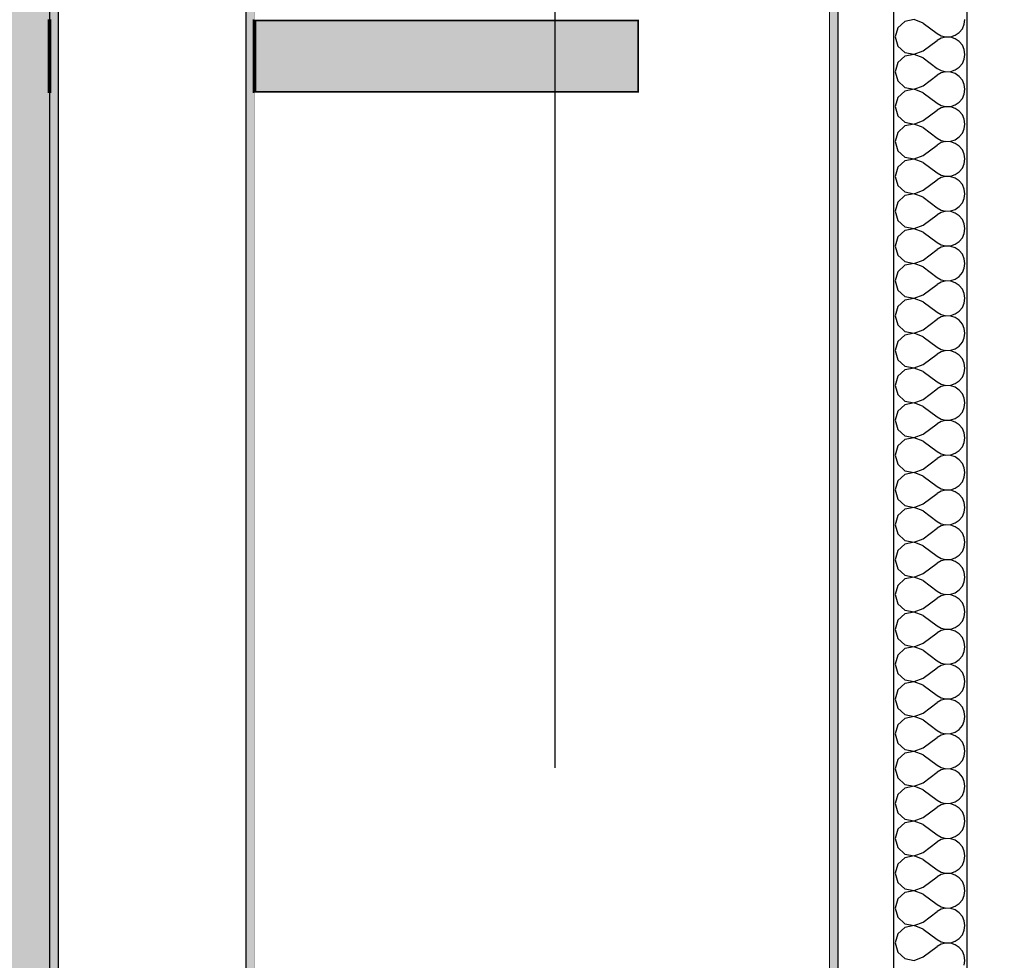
# Model space of a CAD drawing. Header units: millimetres. Extents: x -48147 to 1414029, y -496296 to 18123.
# Drawn here: x 1377105.5 to 1377439.4, y -480058.2 to -479736.7 of the extents above; entities that cross this region are included whole.
import ezdxf
from ezdxf.enums import TextEntityAlignment as Align

# ---------------------------------------------------------------- set-up
doc = ezdxf.new("R2010")
doc.units = ezdxf.units.MM
doc.header["$MEASUREMENT"] = 0
doc.linetypes.add('Double Dashed', pattern=[546.805537, 264.583325, -105.833328, 70.555556, -105.833328])
doc.linetypes.add('Wipeout_Contour', pattern=[1000, 0, -1000])
for name, color, linetype in [('A-25-M_Wall_Int', 7, 'Continuous'), ('New_A-15-MG_Structural_Grid_Phase_2', 7, 'Continuous'), ('New_A-20-M_Ceiling', 7, 'Continuous'), ('New_A-25-M_Wall_Int', 7, 'Continuous'), ('New_A-95-D_1_20', 7, 'Continuous'), ('S-280-M_COLUMN.IFC Import', 7, 'Continuous')]:
    doc.layers.add(name, color=color, linetype=linetype)
for name, color, linetype, lineweight in [('A-25-M_Wall_Int_Pen_No__1', 7, 'Continuous', 13), ('New_A-25-M_Wall_Int_Pen_No__1', 7, 'Continuous', 13), ('New_A-95-D_1_20_Pen_No__1', 7, 'Continuous', 13)]:
    doc.layers.add(name, color=color, linetype=linetype, lineweight=lineweight)
for name, color, linetype, lineweight, true_color in [('A-25-M_Wall_Int_Pen_No__107', 7, 'Continuous', 15, 0xa6a6a6), ('New_A-15-MG_Structural_Grid_Phase_2_Pen_No__222', 7, 'Continuous', 13, 0x65af33), ('New_A-20-M_Ceiling_Pen_No__107', 7, 'Continuous', 15, 0xa6a6a6), ('New_A-20-M_Ceiling_Pen_No__29', 7, 'Continuous', 50, 0x2a2a2a), ('New_A-25-M_Wall_Int_Pen_No__107', 7, 'Continuous', 15, 0xa6a6a6)]:
    doc.layers.add(name, color=color, linetype=linetype, lineweight=lineweight, true_color=true_color)
doc.styles.add('GENERATED_STYLE_1', font='')
doc.styles.add('GENERATED_STYLE_2', font='')
doc.styles.get('GENERATED_STYLE_1').set_extended_font_data('Arial')
doc.styles.get('GENERATED_STYLE_2').set_extended_font_data('Swis721 BT')
doc.dimstyles.new('GENERATED_STYLE__4', dxfattribs={"dimtxt": 125, "dimasz": 47.5, "dimexe": 0.18, "dimexo": 50, "dimgap": 0.09, "dimtad": 1, "dimdec": 0, "dimzin": 0, "dimdsep": 46, "dimtxsty": 'GENERATED_STYLE_1', "dimblk": 'ARROWHEAD_2', "dimblk1": 'ARROWHEAD_2', "dimblk2": 'ARROWHEAD_2', "dimcen": 0.09, "dimclrd": 7, "dimclre": 7, "dimclrt": 7, "dimadec": 0, "dimazin": 0, "dimtfac": 1, "dimtdec": 4, "dimtmove": 0, "dimatfit": 3, "dimfxl": 1, "dimtolj": 1, "dimtzin": 0, "dimarcsym": 0})

# ---------------------------------------------------------------- blocks, each defined once
blk = doc.blocks.new('Section Elem_344_2', base_point=(1372879, -490836.73))
at = {"layer": 'New_A-20-M_Ceiling_Pen_No__107', "linetype": 'Continuous'}
for points in [[(1377115.68, -479736.73), (1375437.49, -479736.73), (1375437.49, -479761.73), (1377115.68, -479761.73)], [(1377185.68, -479761.73), (1377317.02, -479761.73), (1377317.02, -479736.73), (1377185.68, -479736.73)]]:
    blk.add_hatch(color=256, dxfattribs=at).paths.add_polyline_path(points)
at = {"layer": 'New_A-20-M_Ceiling_Pen_No__29', "linetype": 'Continuous'}
for p, q in [((1377115.68, -479736.73), (1377115.68, -479761.73)), ((1377185.68, -479736.73), (1377185.68, -479761.73)), ((1377317.02, -479736.73), (1377185.68, -479736.73)), ((1377317.02, -479736.73), (1377317.02, -479761.73)), ((1377317.02, -479761.73), (1377185.68, -479761.73))]:
    blk.add_line(p, q, dxfattribs=at)
blk = doc.blocks.new('Section Elem_409_2', base_point=(1372879, -490836.73))
at = {"layer": 'A-25-M_Wall_Int_Pen_No__107', "linetype": 'Continuous'}
for points in [[(1377115.68, -479136.73), (1377100.68, -479136.73), (1377100.68, -479736.73), (1377115.68, -479736.73)], [(1377115.68, -479761.73), (1377100.68, -479761.73), (1377100.68, -482736.73), (1377115.68, -482736.73)]]:
    blk.add_hatch(color=256, dxfattribs=at).paths.add_polyline_path(points)
at = {"layer": 'A-25-M_Wall_Int_Pen_No__107', "linetype": 'Continuous', "lineweight": 0, "true_color": 0x535353}
blk.add_hatch(color=251, dxfattribs=at).paths.add_polyline_path([(1377182.68, -482736.73), (1377185.68, -482736.73), (1377185.68, -479136.73), (1377182.68, -479136.73)])
at = {"layer": 'A-25-M_Wall_Int_Pen_No__1', "linetype": 'Continuous'}
for p, q in [((1377115.68, -479136.73), (1377115.68, -479736.73)), ((1377185.68, -479136.73), (1377185.68, -479736.73)), ((1377115.68, -479761.73), (1377115.68, -482736.73)), ((1377185.68, -479761.73), (1377185.68, -482736.73))]:
    blk.add_line(p, q, dxfattribs=at)
at = {"color": 254, "linetype": 'Wipeout_Contour', "lineweight": 0, "ltscale": 5834856.666910468}
blk.add_wipeout([(1377118.68, -482736.73), (1377182.68, -482736.73), (1377182.68, -479136.73), (1377118.68, -479136.73)], dxfattribs=at).dxf.layer = 'A-25-M_Wall_Int'
at = {"layer": 'A-25-M_Wall_Int_Pen_No__107', "linetype": 'Continuous', "lineweight": 0, "true_color": 0x535353}
blk.add_hatch(color=251, dxfattribs=at).paths.add_polyline_path([(1377115.68, -479761.73), (1377115.68, -482736.73), (1377118.68, -482736.73), (1377118.68, -479136.73), (1377115.68, -479136.73), (1377115.68, -479736.73)])
at = {"layer": 'A-25-M_Wall_Int_Pen_No__1', "linetype": 'Continuous'}
for p, q in [((1377118.68, -479136.73), (1377118.68, -482736.73)), ((1377182.68, -479136.73), (1377182.68, -482736.73))]:
    blk.add_line(p, q, dxfattribs=at)
blk = doc.blocks.new('*X441', base_point=(1372879, -490836.73))
at = {"layer": 'New_A-25-M_Wall_Int_Pen_No__107', "linetype": 'Continuous'}
for p, q in [((1377407.79, -479737.36), (1377405.39, -479739.56)), ((1377410.99, -479736.76), (1377407.79, -479737.36)), ((1377414.02, -479737.92), (1377410.99, -479736.76)), ((1377428.08, -479738.36), (1377428.31, -479736.73)), ((1377405.39, -479739.56), (1377404.5, -479742.68)), ((1377414.02, -479737.92), (1377418.79, -479741.49)), ((1377426.37, -479741.13), (1377427.42, -479739.86)), ((1377427.42, -479739.86), (1377428.08, -479738.36)), ((1377404.5, -479742.68), (1377405.39, -479745.81)), ((1377414.02, -479747.45), (1377418.79, -479743.88)), ((1377418.79, -479741.49), (1377420.22, -479742.29)), ((1377420.22, -479743.08), (1377418.79, -479743.88)), ((1377420.22, -479742.29), (1377421.82, -479742.66)), ((1377421.82, -479742.71), (1377420.22, -479743.08)), ((1377421.82, -479742.66), (1377423.46, -479742.58)), ((1377423.46, -479742.79), (1377421.82, -479742.71)), ((1377423.46, -479742.58), (1377425.02, -479742.06)), ((1377425.02, -479743.31), (1377423.46, -479742.79)), ((1377425.02, -479742.06), (1377426.37, -479741.13)), ((1377426.37, -479744.24), (1377425.02, -479743.31)), ((1377405.39, -479745.81), (1377407.79, -479748.01)), ((1377427.42, -479745.51), (1377426.37, -479744.24)), ((1377428.08, -479747.01), (1377427.42, -479745.51)), ((1377428.31, -479748.64), (1377428.08, -479747.01)), ((1377407.79, -479749.27), (1377405.39, -479751.46)), ((1377407.79, -479748.01), (1377410.99, -479748.61)), ((1377410.99, -479748.66), (1377407.79, -479749.27)), ((1377410.99, -479748.61), (1377414.02, -479747.45)), ((1377414.02, -479749.83), (1377410.99, -479748.66)), ((1377414.02, -479749.83), (1377418.79, -479753.4)), ((1377427.42, -479751.77), (1377428.08, -479750.26)), ((1377428.08, -479750.26), (1377428.31, -479748.64)), ((1377405.39, -479751.46), (1377404.5, -479754.59)), ((1377418.79, -479753.4), (1377420.22, -479754.19)), ((1377423.46, -479754.49), (1377425.02, -479753.96)), ((1377425.02, -479753.96), (1377426.37, -479753.03)), ((1377426.37, -479753.03), (1377427.42, -479751.77)), ((1377404.5, -479754.59), (1377405.39, -479757.72)), ((1377414.02, -479759.35), (1377418.79, -479755.78)), ((1377420.22, -479754.99), (1377418.79, -479755.78)), ((1377420.22, -479754.19), (1377421.82, -479754.57)), ((1377421.82, -479754.61), (1377420.22, -479754.99)), ((1377421.82, -479754.57), (1377423.46, -479754.49)), ((1377423.46, -479754.69), (1377421.82, -479754.61)), ((1377425.02, -479755.22), (1377423.46, -479754.69)), ((1377426.37, -479756.15), (1377425.02, -479755.22)), ((1377427.42, -479757.41), (1377426.37, -479756.15)), ((1377428.08, -479758.92), (1377427.42, -479757.41)), ((1377405.39, -479757.72), (1377407.79, -479759.91)), ((1377407.79, -479759.91), (1377410.99, -479760.52)), ((1377410.99, -479760.57), (1377407.79, -479761.17)), ((1377410.99, -479760.52), (1377414.02, -479759.35)), ((1377414.02, -479761.73), (1377410.99, -479760.57)), ((1377428.31, -479760.54), (1377428.08, -479758.92)), ((1377428.08, -479762.17), (1377428.31, -479760.54)), ((1377405.39, -479763.36), (1377404.5, -479766.49)), ((1377407.79, -479761.17), (1377405.39, -479763.36)), ((1377414.02, -479761.73), (1377418.79, -479765.3)), ((1377426.37, -479764.94), (1377427.42, -479763.67)), ((1377427.42, -479763.67), (1377428.08, -479762.17)), ((1377404.5, -479766.49), (1377405.39, -479769.62)), ((1377418.79, -479765.3), (1377420.22, -479766.1)), ((1377420.22, -479766.89), (1377418.79, -479767.68)), ((1377420.22, -479766.1), (1377421.82, -479766.47)), ((1377421.82, -479766.52), (1377420.22, -479766.89)), ((1377421.82, -479766.47), (1377423.46, -479766.39)), ((1377423.46, -479766.6), (1377421.82, -479766.52)), ((1377423.46, -479766.39), (1377425.02, -479765.87)), ((1377425.02, -479767.12), (1377423.46, -479766.6)), ((1377425.02, -479765.87), (1377426.37, -479764.94)), ((1377426.37, -479768.05), (1377425.02, -479767.12)), ((1377405.39, -479769.62), (1377407.79, -479771.82)), ((1377414.02, -479771.26), (1377418.79, -479767.68)), ((1377427.42, -479769.32), (1377426.37, -479768.05)), ((1377428.08, -479770.82), (1377427.42, -479769.32)), ((1377407.79, -479773.08), (1377405.39, -479775.27)), ((1377407.79, -479771.82), (1377410.99, -479772.42)), ((1377410.99, -479772.47), (1377407.79, -479773.08)), ((1377410.99, -479772.42), (1377414.02, -479771.26)), ((1377414.02, -479773.64), (1377410.99, -479772.47)), ((1377414.02, -479773.64), (1377418.79, -479777.21)), ((1377427.42, -479775.58), (1377428.08, -479774.07)), ((1377428.31, -479772.45), (1377428.08, -479770.82)), ((1377428.08, -479774.07), (1377428.31, -479772.45)), ((1377405.39, -479775.27), (1377404.5, -479778.4)), ((1377418.79, -479777.21), (1377420.22, -479778)), ((1377425.02, -479777.77), (1377426.37, -479776.84)), ((1377426.37, -479776.84), (1377427.42, -479775.58)), ((1377404.5, -479778.4), (1377405.39, -479781.53)), ((1377414.02, -479783.16), (1377418.79, -479779.59)), ((1377420.22, -479778.79), (1377418.79, -479779.59)), ((1377420.22, -479778), (1377421.82, -479778.38)), ((1377421.82, -479778.42), (1377420.22, -479778.79)), ((1377421.82, -479778.38), (1377423.46, -479778.3)), ((1377423.46, -479778.5), (1377421.82, -479778.42)), ((1377423.46, -479778.3), (1377425.02, -479777.77)), ((1377425.02, -479779.03), (1377423.46, -479778.5)), ((1377426.37, -479779.96), (1377425.02, -479779.03)), ((1377427.42, -479781.22), (1377426.37, -479779.96)), ((1377405.39, -479781.53), (1377407.79, -479783.72)), ((1377407.79, -479783.72), (1377410.99, -479784.33)), ((1377410.99, -479784.33), (1377414.02, -479783.16)), ((1377428.08, -479782.72), (1377427.42, -479781.22)), ((1377428.31, -479784.35), (1377428.08, -479782.72)), ((1377405.39, -479787.17), (1377404.5, -479790.3)), ((1377407.79, -479784.98), (1377405.39, -479787.17)), ((1377410.99, -479784.38), (1377407.79, -479784.98)), ((1377414.02, -479785.54), (1377410.99, -479784.38)), ((1377414.02, -479785.54), (1377418.79, -479789.11)), ((1377426.37, -479788.75), (1377427.42, -479787.48)), ((1377427.42, -479787.48), (1377428.08, -479785.98)), ((1377428.08, -479785.98), (1377428.31, -479784.35)), ((1377404.5, -479790.3), (1377405.39, -479793.43)), ((1377418.79, -479789.11), (1377420.22, -479789.91)), ((1377420.22, -479790.7), (1377418.79, -479791.49)), ((1377420.22, -479789.91), (1377421.82, -479790.28)), ((1377421.82, -479790.33), (1377420.22, -479790.7)), ((1377421.82, -479790.28), (1377423.46, -479790.2)), ((1377423.46, -479790.41), (1377421.82, -479790.33)), ((1377423.46, -479790.2), (1377425.02, -479789.68)), ((1377425.02, -479790.93), (1377423.46, -479790.41)), ((1377425.02, -479789.68), (1377426.37, -479788.75)), ((1377405.39, -479793.43), (1377407.79, -479795.63)), ((1377414.02, -479795.07), (1377418.79, -479791.49)), ((1377426.37, -479791.86), (1377425.02, -479790.93)), ((1377427.42, -479793.13), (1377426.37, -479791.86)), ((1377428.08, -479794.63), (1377427.42, -479793.13)), ((1377407.79, -479796.88), (1377405.39, -479799.08)), ((1377407.79, -479795.63), (1377410.99, -479796.23)), ((1377410.99, -479796.28), (1377407.79, -479796.88)), ((1377410.99, -479796.23), (1377414.02, -479795.07)), ((1377414.02, -479797.45), (1377410.99, -479796.28)), ((1377414.02, -479797.45), (1377418.79, -479801.02)), ((1377428.31, -479796.26), (1377428.08, -479794.63)), ((1377428.08, -479797.88), (1377428.31, -479796.26)), ((1377405.39, -479799.08), (1377404.5, -479802.21)), ((1377425.02, -479801.58), (1377426.37, -479800.65)), ((1377426.37, -479800.65), (1377427.42, -479799.39)), ((1377427.42, -479799.39), (1377428.08, -479797.88)), ((1377404.5, -479802.21), (1377405.39, -479805.34)), ((1377414.02, -479806.97), (1377418.79, -479803.4)), ((1377418.79, -479801.02), (1377420.22, -479801.81)), ((1377420.22, -479802.6), (1377418.79, -479803.4)), ((1377420.22, -479801.81), (1377421.82, -479802.18)), ((1377421.82, -479802.23), (1377420.22, -479802.6)), ((1377421.82, -479802.18), (1377423.46, -479802.1)), ((1377423.46, -479802.31), (1377421.82, -479802.23)), ((1377423.46, -479802.1), (1377425.02, -479801.58)), ((1377425.02, -479802.84), (1377423.46, -479802.31)), ((1377426.37, -479803.77), (1377425.02, -479802.84)), ((1377427.42, -479805.03), (1377426.37, -479803.77)), ((1377405.39, -479805.34), (1377407.79, -479807.53)), ((1377410.99, -479808.14), (1377414.02, -479806.97)), ((1377428.08, -479806.53), (1377427.42, -479805.03)), ((1377428.31, -479808.16), (1377428.08, -479806.53)), ((1377407.79, -479808.79), (1377405.39, -479810.98)), ((1377407.79, -479807.53), (1377410.99, -479808.14)), ((1377410.99, -479808.19), (1377407.79, -479808.79)), ((1377414.02, -479809.35), (1377410.99, -479808.19)), ((1377414.02, -479809.35), (1377418.79, -479812.92)), ((1377427.42, -479811.29), (1377428.08, -479809.79)), ((1377428.08, -479809.79), (1377428.31, -479808.16)), ((1377405.39, -479810.98), (1377404.5, -479814.11)), ((1377404.5, -479814.11), (1377405.39, -479817.24)), ((1377418.79, -479812.92), (1377420.22, -479813.72)), ((1377420.22, -479813.72), (1377421.82, -479814.09)), ((1377421.82, -479814.14), (1377420.22, -479814.51)), ((1377421.82, -479814.09), (1377423.46, -479814.01)), ((1377423.46, -479814.22), (1377421.82, -479814.14)), ((1377423.46, -479814.01), (1377425.02, -479813.48)), ((1377425.02, -479813.48), (1377426.37, -479812.55)), ((1377426.37, -479812.55), (1377427.42, -479811.29)), ((1377405.39, -479817.24), (1377407.79, -479819.44)), ((1377414.02, -479818.88), (1377418.79, -479815.3)), ((1377420.22, -479814.51), (1377418.79, -479815.3)), ((1377425.02, -479814.74), (1377423.46, -479814.22)), ((1377426.37, -479815.67), (1377425.02, -479814.74)), ((1377427.42, -479816.94), (1377426.37, -479815.67)), ((1377428.08, -479818.44), (1377427.42, -479816.94)), ((1377407.79, -479820.69), (1377405.39, -479822.89)), ((1377407.79, -479819.44), (1377410.99, -479820.04)), ((1377410.99, -479820.09), (1377407.79, -479820.69)), ((1377410.99, -479820.04), (1377414.02, -479818.88)), ((1377414.02, -479821.26), (1377410.99, -479820.09)), ((1377428.31, -479820.07), (1377428.08, -479818.44)), ((1377428.08, -479821.69), (1377428.31, -479820.07)), ((1377405.39, -479822.89), (1377404.5, -479826.02)), ((1377414.02, -479821.26), (1377418.79, -479824.83)), ((1377426.37, -479824.46), (1377427.42, -479823.2)), ((1377427.42, -479823.2), (1377428.08, -479821.69)), ((1377404.5, -479826.02), (1377405.39, -479829.15)), ((1377414.02, -479830.78), (1377418.79, -479827.21)), ((1377418.79, -479824.83), (1377420.22, -479825.62)), ((1377420.22, -479826.41), (1377418.79, -479827.21)), ((1377420.22, -479825.62), (1377421.82, -479825.99)), ((1377421.82, -479826.04), (1377420.22, -479826.41)), ((1377421.82, -479825.99), (1377423.46, -479825.91)), ((1377423.46, -479826.12), (1377421.82, -479826.04)), ((1377423.46, -479825.91), (1377425.02, -479825.39)), ((1377425.02, -479826.65), (1377423.46, -479826.12)), ((1377425.02, -479825.39), (1377426.37, -479824.46)), ((1377426.37, -479827.58), (1377425.02, -479826.65)), ((1377405.39, -479829.15), (1377407.79, -479831.34)), ((1377410.99, -479831.95), (1377414.02, -479830.78)), ((1377427.42, -479828.84), (1377426.37, -479827.58)), ((1377428.08, -479830.34), (1377427.42, -479828.84)), ((1377428.31, -479831.97), (1377428.08, -479830.34)), ((1377407.79, -479832.6), (1377405.39, -479834.79)), ((1377407.79, -479831.34), (1377410.99, -479831.95)), ((1377410.99, -479831.99), (1377407.79, -479832.6)), ((1377414.02, -479833.16), (1377410.99, -479831.99)), ((1377414.02, -479833.16), (1377418.79, -479836.73)), ((1377427.42, -479835.1), (1377428.08, -479833.6)), ((1377428.08, -479833.6), (1377428.31, -479831.97)), ((1377405.39, -479834.79), (1377404.5, -479837.92)), ((1377418.79, -479836.73), (1377420.22, -479837.53)), ((1377420.22, -479837.53), (1377421.82, -479837.9)), ((1377423.46, -479837.82), (1377425.02, -479837.29)), ((1377425.02, -479837.29), (1377426.37, -479836.36)), ((1377426.37, -479836.36), (1377427.42, -479835.1)), ((1377404.5, -479837.92), (1377405.39, -479841.05)), ((1377414.02, -479842.68), (1377418.79, -479839.11)), ((1377420.22, -479838.32), (1377418.79, -479839.11)), ((1377421.82, -479837.95), (1377420.22, -479838.32)), ((1377421.82, -479837.9), (1377423.46, -479837.82)), ((1377423.46, -479838.03), (1377421.82, -479837.95)), ((1377425.02, -479838.55), (1377423.46, -479838.03)), ((1377426.37, -479839.48), (1377425.02, -479838.55)), ((1377427.42, -479840.75), (1377426.37, -479839.48)), ((1377428.08, -479842.25), (1377427.42, -479840.75)), ((1377405.39, -479841.05), (1377407.79, -479843.25)), ((1377407.79, -479843.25), (1377410.99, -479843.85)), ((1377410.99, -479843.9), (1377407.79, -479844.5)), ((1377410.99, -479843.85), (1377414.02, -479842.68)), ((1377414.02, -479845.07), (1377410.99, -479843.9)), ((1377428.31, -479843.88), (1377428.08, -479842.25)), ((1377428.08, -479845.5), (1377428.31, -479843.88)), ((1377405.39, -479846.7), (1377404.5, -479849.83)), ((1377407.79, -479844.5), (1377405.39, -479846.7)), ((1377414.02, -479845.07), (1377418.79, -479848.64)), ((1377426.37, -479848.27), (1377427.42, -479847)), ((1377427.42, -479847), (1377428.08, -479845.5)), ((1377404.5, -479849.83), (1377405.39, -479852.96)), ((1377418.79, -479848.64), (1377420.22, -479849.43)), ((1377420.22, -479850.22), (1377418.79, -479851.02)), ((1377420.22, -479849.43), (1377421.82, -479849.8)), ((1377421.82, -479849.85), (1377420.22, -479850.22)), ((1377421.82, -479849.8), (1377423.46, -479849.72)), ((1377423.46, -479849.93), (1377421.82, -479849.85)), ((1377423.46, -479849.72), (1377425.02, -479849.2)), ((1377425.02, -479850.46), (1377423.46, -479849.93)), ((1377425.02, -479849.2), (1377426.37, -479848.27)), ((1377426.37, -479851.39), (1377425.02, -479850.46)), ((1377405.39, -479852.96), (1377407.79, -479855.15)), ((1377414.02, -479854.59), (1377418.79, -479851.02)), ((1377427.42, -479852.65), (1377426.37, -479851.39)), ((1377428.08, -479854.15), (1377427.42, -479852.65)), ((1377428.31, -479855.78), (1377428.08, -479854.15)), ((1377407.79, -479856.41), (1377405.39, -479858.6)), ((1377407.79, -479855.15), (1377410.99, -479855.76)), ((1377410.99, -479855.8), (1377407.79, -479856.41)), ((1377410.99, -479855.76), (1377414.02, -479854.59)), ((1377414.02, -479856.97), (1377410.99, -479855.8)), ((1377414.02, -479856.97), (1377418.79, -479860.54)), ((1377427.42, -479858.91), (1377428.08, -479857.41)), ((1377428.08, -479857.41), (1377428.31, -479855.78)), ((1377405.39, -479858.6), (1377404.5, -479861.73)), ((1377418.79, -479860.54), (1377420.22, -479861.34)), ((1377425.02, -479861.1), (1377426.37, -479860.17)), ((1377426.37, -479860.17), (1377427.42, -479858.91)), ((1377404.5, -479861.73), (1377405.39, -479864.86)), ((1377414.02, -479866.49), (1377418.79, -479862.92)), ((1377420.22, -479862.13), (1377418.79, -479862.92)), ((1377420.22, -479861.34), (1377421.82, -479861.71)), ((1377421.82, -479861.76), (1377420.22, -479862.13)), ((1377421.82, -479861.71), (1377423.46, -479861.63)), ((1377423.46, -479861.84), (1377421.82, -479861.76)), ((1377423.46, -479861.63), (1377425.02, -479861.1)), ((1377425.02, -479862.36), (1377423.46, -479861.84)), ((1377426.37, -479863.29), (1377425.02, -479862.36)), ((1377427.42, -479864.56), (1377426.37, -479863.29)), ((1377405.39, -479864.86), (1377407.79, -479867.06)), ((1377407.79, -479867.06), (1377410.99, -479867.66)), ((1377410.99, -479867.66), (1377414.02, -479866.49)), ((1377428.08, -479866.06), (1377427.42, -479864.56)), ((1377428.31, -479867.68), (1377428.08, -479866.06)), ((1377405.39, -479870.51), (1377404.5, -479873.64)), ((1377407.79, -479868.31), (1377405.39, -479870.51)), ((1377410.99, -479867.71), (1377407.79, -479868.31)), ((1377414.02, -479868.88), (1377410.99, -479867.71)), ((1377414.02, -479868.88), (1377418.79, -479872.45)), ((1377426.37, -479872.08), (1377427.42, -479870.81)), ((1377427.42, -479870.81), (1377428.08, -479869.31)), ((1377428.08, -479869.31), (1377428.31, -479867.68)), ((1377404.5, -479873.64), (1377405.39, -479876.77)), ((1377418.79, -479872.45), (1377420.22, -479873.24)), ((1377420.22, -479874.03), (1377418.79, -479874.83)), ((1377420.22, -479873.24), (1377421.82, -479873.61)), ((1377421.82, -479873.66), (1377420.22, -479874.03)), ((1377421.82, -479873.61), (1377423.46, -479873.53)), ((1377423.46, -479873.74), (1377421.82, -479873.66)), ((1377423.46, -479873.53), (1377425.02, -479873.01)), ((1377425.02, -479874.27), (1377423.46, -479873.74)), ((1377425.02, -479873.01), (1377426.37, -479872.08)), ((1377426.37, -479875.2), (1377425.02, -479874.27)), ((1377405.39, -479876.77), (1377407.79, -479878.96)), ((1377414.02, -479878.4), (1377418.79, -479874.83)), ((1377427.42, -479876.46), (1377426.37, -479875.2)), ((1377428.08, -479877.96), (1377427.42, -479876.46)), ((1377407.79, -479880.22), (1377405.39, -479882.41)), ((1377407.79, -479878.96), (1377410.99, -479879.57)), ((1377410.99, -479879.61), (1377407.79, -479880.22)), ((1377410.99, -479879.57), (1377414.02, -479878.4)), ((1377414.02, -479880.78), (1377410.99, -479879.61)), ((1377414.02, -479880.78), (1377418.79, -479884.35)), ((1377428.31, -479879.59), (1377428.08, -479877.96)), ((1377428.08, -479881.22), (1377428.31, -479879.59)), ((1377405.39, -479882.41), (1377404.5, -479885.54)), ((1377425.02, -479884.91), (1377426.37, -479883.98)), ((1377426.37, -479883.98), (1377427.42, -479882.72)), ((1377427.42, -479882.72), (1377428.08, -479881.22)), ((1377404.5, -479885.54), (1377405.39, -479888.67)), ((1377414.02, -479890.3), (1377418.79, -479886.73)), ((1377418.79, -479884.35), (1377420.22, -479885.15)), ((1377420.22, -479885.94), (1377418.79, -479886.73)), ((1377420.22, -479885.15), (1377421.82, -479885.52)), ((1377421.82, -479885.57), (1377420.22, -479885.94)), ((1377421.82, -479885.52), (1377423.46, -479885.44)), ((1377423.46, -479885.65), (1377421.82, -479885.57)), ((1377423.46, -479885.44), (1377425.02, -479884.91)), ((1377425.02, -479886.17), (1377423.46, -479885.65)), ((1377426.37, -479887.1), (1377425.02, -479886.17)), ((1377427.42, -479888.36), (1377426.37, -479887.1)), ((1377405.39, -479888.67), (1377407.79, -479890.87)), ((1377407.79, -479890.87), (1377410.99, -479891.47)), ((1377410.99, -479891.47), (1377414.02, -479890.3)), ((1377428.08, -479889.87), (1377427.42, -479888.36)), ((1377428.31, -479891.49), (1377428.08, -479889.87)), ((1377405.39, -479894.32), (1377404.5, -479897.45)), ((1377407.79, -479892.12), (1377405.39, -479894.32)), ((1377410.99, -479891.52), (1377407.79, -479892.12)), ((1377414.02, -479892.68), (1377410.99, -479891.52)), ((1377414.02, -479892.68), (1377418.79, -479896.26)), ((1377427.42, -479894.62), (1377428.08, -479893.12)), ((1377428.08, -479893.12), (1377428.31, -479891.49)), ((1377404.5, -479897.45), (1377405.39, -479900.58)), ((1377418.79, -479896.26), (1377420.22, -479897.05)), ((1377420.22, -479897.05), (1377421.82, -479897.42)), ((1377421.82, -479897.47), (1377420.22, -479897.84)), ((1377421.82, -479897.42), (1377423.46, -479897.34)), ((1377423.46, -479897.55), (1377421.82, -479897.47)), ((1377423.46, -479897.34), (1377425.02, -479896.82)), ((1377425.02, -479898.08), (1377423.46, -479897.55)), ((1377425.02, -479896.82), (1377426.37, -479895.89)), ((1377426.37, -479895.89), (1377427.42, -479894.62)), ((1377405.39, -479900.58), (1377407.79, -479902.77)), ((1377414.02, -479902.21), (1377418.79, -479898.64)), ((1377420.22, -479897.84), (1377418.79, -479898.64)), ((1377426.37, -479899.01), (1377425.02, -479898.08)), ((1377427.42, -479900.27), (1377426.37, -479899.01)), ((1377428.08, -479901.77), (1377427.42, -479900.27)), ((1377407.79, -479904.03), (1377405.39, -479906.22)), ((1377407.79, -479902.77), (1377410.99, -479903.38)), ((1377410.99, -479903.42), (1377407.79, -479904.03)), ((1377410.99, -479903.38), (1377414.02, -479902.21)), ((1377414.02, -479904.59), (1377410.99, -479903.42)), ((1377428.31, -479903.4), (1377428.08, -479901.77)), ((1377428.08, -479905.03), (1377428.31, -479903.4)), ((1377405.39, -479906.22), (1377404.5, -479909.35)), ((1377414.02, -479904.59), (1377418.79, -479908.16)), ((1377426.37, -479907.79), (1377427.42, -479906.53)), ((1377427.42, -479906.53), (1377428.08, -479905.03)), ((1377404.5, -479909.35), (1377405.39, -479912.48)), ((1377414.02, -479914.11), (1377418.79, -479910.54)), ((1377418.79, -479908.16), (1377420.22, -479908.96)), ((1377420.22, -479909.75), (1377418.79, -479910.54)), ((1377420.22, -479908.96), (1377421.82, -479909.33)), ((1377421.82, -479909.38), (1377420.22, -479909.75)), ((1377421.82, -479909.33), (1377423.46, -479909.25)), ((1377423.46, -479909.46), (1377421.82, -479909.38)), ((1377423.46, -479909.25), (1377425.02, -479908.72)), ((1377425.02, -479909.98), (1377423.46, -479909.46)), ((1377425.02, -479908.72), (1377426.37, -479907.79)), ((1377426.37, -479910.91), (1377425.02, -479909.98)), ((1377427.42, -479912.17), (1377426.37, -479910.91)), ((1377405.39, -479912.48), (1377407.79, -479914.68)), ((1377410.99, -479915.28), (1377414.02, -479914.11)), ((1377428.08, -479913.68), (1377427.42, -479912.17)), ((1377428.31, -479915.3), (1377428.08, -479913.68)), ((1377407.79, -479915.93), (1377405.39, -479918.13)), ((1377407.79, -479914.68), (1377410.99, -479915.28)), ((1377410.99, -479915.33), (1377407.79, -479915.93)), ((1377414.02, -479916.49), (1377410.99, -479915.33)), ((1377414.02, -479916.49), (1377418.79, -479920.07)), ((1377427.42, -479918.43), (1377428.08, -479916.93)), ((1377428.08, -479916.93), (1377428.31, -479915.3)), ((1377405.39, -479918.13), (1377404.5, -479921.26)), ((1377418.79, -479920.07), (1377420.22, -479920.86)), ((1377420.22, -479920.86), (1377421.82, -479921.23)), ((1377423.46, -479921.15), (1377425.02, -479920.63)), ((1377425.02, -479920.63), (1377426.37, -479919.7)), ((1377426.37, -479919.7), (1377427.42, -479918.43)), ((1377404.5, -479921.26), (1377405.39, -479924.39)), ((1377405.39, -479924.39), (1377407.79, -479926.58)), ((1377414.02, -479926.02), (1377418.79, -479922.45)), ((1377420.22, -479921.65), (1377418.79, -479922.45)), ((1377421.82, -479921.28), (1377420.22, -479921.65)), ((1377421.82, -479921.23), (1377423.46, -479921.15)), ((1377423.46, -479921.36), (1377421.82, -479921.28)), ((1377425.02, -479921.88), (1377423.46, -479921.36)), ((1377426.37, -479922.81), (1377425.02, -479921.88)), ((1377427.42, -479924.08), (1377426.37, -479922.81)), ((1377428.08, -479925.58), (1377427.42, -479924.08)), ((1377407.79, -479926.58), (1377410.99, -479927.18)), ((1377410.99, -479927.23), (1377407.79, -479927.84)), ((1377410.99, -479927.18), (1377414.02, -479926.02)), ((1377414.02, -479928.4), (1377410.99, -479927.23)), ((1377428.31, -479927.21), (1377428.08, -479925.58)), ((1377428.08, -479928.84), (1377428.31, -479927.21)), ((1377405.39, -479930.03), (1377404.5, -479933.16)), ((1377407.79, -479927.84), (1377405.39, -479930.03)), ((1377414.02, -479928.4), (1377418.79, -479931.97)), ((1377426.37, -479931.6), (1377427.42, -479930.34)), ((1377427.42, -479930.34), (1377428.08, -479928.84)), ((1377404.5, -479933.16), (1377405.39, -479936.29)), ((1377414.02, -479937.92), (1377418.79, -479934.35)), ((1377418.79, -479931.97), (1377420.22, -479932.77)), ((1377420.22, -479933.56), (1377418.79, -479934.35)), ((1377420.22, -479932.77), (1377421.82, -479933.14)), ((1377421.82, -479933.19), (1377420.22, -479933.56)), ((1377421.82, -479933.14), (1377423.46, -479933.06)), ((1377423.46, -479933.26), (1377421.82, -479933.19)), ((1377423.46, -479933.06), (1377425.02, -479932.53)), ((1377425.02, -479933.79), (1377423.46, -479933.26)), ((1377425.02, -479932.53), (1377426.37, -479931.6)), ((1377426.37, -479934.72), (1377425.02, -479933.79)), ((1377405.39, -479936.29), (1377407.79, -479938.48)), ((1377427.42, -479935.98), (1377426.37, -479934.72)), ((1377428.08, -479937.49), (1377427.42, -479935.98)), ((1377428.31, -479939.11), (1377428.08, -479937.49)), ((1377407.79, -479939.74), (1377405.39, -479941.94)), ((1377407.79, -479938.48), (1377410.99, -479939.09)), ((1377410.99, -479939.14), (1377407.79, -479939.74)), ((1377410.99, -479939.09), (1377414.02, -479937.92)), ((1377414.02, -479940.3), (1377410.99, -479939.14)), ((1377414.02, -479940.3), (1377418.79, -479943.88)), ((1377427.42, -479942.24), (1377428.08, -479940.74)), ((1377428.08, -479940.74), (1377428.31, -479939.11)), ((1377405.39, -479941.94), (1377404.5, -479945.07)), ((1377418.79, -479943.88), (1377420.22, -479944.67)), ((1377423.46, -479944.96), (1377425.02, -479944.44)), ((1377425.02, -479944.44), (1377426.37, -479943.51)), ((1377426.37, -479943.51), (1377427.42, -479942.24)), ((1377404.5, -479945.07), (1377405.39, -479948.2)), ((1377414.02, -479949.83), (1377418.79, -479946.26)), ((1377420.22, -479945.46), (1377418.79, -479946.26)), ((1377420.22, -479944.67), (1377421.82, -479945.04)), ((1377421.82, -479945.09), (1377420.22, -479945.46)), ((1377421.82, -479945.04), (1377423.46, -479944.96)), ((1377423.46, -479945.17), (1377421.82, -479945.09)), ((1377425.02, -479945.69), (1377423.46, -479945.17)), ((1377426.37, -479946.62), (1377425.02, -479945.69)), ((1377427.42, -479947.89), (1377426.37, -479946.62)), ((1377405.39, -479948.2), (1377407.79, -479950.39)), ((1377407.79, -479950.39), (1377410.99, -479950.99)), ((1377410.99, -479951.04), (1377407.79, -479951.65)), ((1377410.99, -479950.99), (1377414.02, -479949.83)), ((1377414.02, -479952.21), (1377410.99, -479951.04)), ((1377428.08, -479949.39), (1377427.42, -479947.89)), ((1377428.31, -479951.02), (1377428.08, -479949.39)), ((1377428.08, -479952.64), (1377428.31, -479951.02)), ((1377405.39, -479953.84), (1377404.5, -479956.97)), ((1377407.79, -479951.65), (1377405.39, -479953.84)), ((1377414.02, -479952.21), (1377418.79, -479955.78)), ((1377426.37, -479955.41), (1377427.42, -479954.15)), ((1377427.42, -479954.15), (1377428.08, -479952.64)), ((1377404.5, -479956.97), (1377405.39, -479960.1)), ((1377418.79, -479955.78), (1377420.22, -479956.57)), ((1377420.22, -479957.37), (1377418.79, -479958.16)), ((1377420.22, -479956.57), (1377421.82, -479956.95)), ((1377421.82, -479956.99), (1377420.22, -479957.37)), ((1377421.82, -479956.95), (1377423.46, -479956.87)), ((1377423.46, -479957.07), (1377421.82, -479956.99)), ((1377423.46, -479956.87), (1377425.02, -479956.34)), ((1377425.02, -479957.6), (1377423.46, -479957.07)), ((1377425.02, -479956.34), (1377426.37, -479955.41)), ((1377426.37, -479958.53), (1377425.02, -479957.6)), ((1377405.39, -479960.1), (1377407.79, -479962.29)), ((1377414.02, -479961.73), (1377418.79, -479958.16)), ((1377427.42, -479959.79), (1377426.37, -479958.53)), ((1377428.08, -479961.3), (1377427.42, -479959.79)), ((1377407.79, -479963.55), (1377405.39, -479965.75)), ((1377407.79, -479962.29), (1377410.99, -479962.9)), ((1377410.99, -479962.95), (1377407.79, -479963.55)), ((1377410.99, -479962.9), (1377414.02, -479961.73)), ((1377414.02, -479964.11), (1377410.99, -479962.95)), ((1377414.02, -479964.11), (1377418.79, -479967.68)), ((1377428.31, -479962.92), (1377428.08, -479961.3)), ((1377428.08, -479964.55), (1377428.31, -479962.92)), ((1377405.39, -479965.75), (1377404.5, -479968.88)), ((1377418.79, -479967.68), (1377420.22, -479968.48)), ((1377425.02, -479968.25), (1377426.37, -479967.32)), ((1377426.37, -479967.32), (1377427.42, -479966.05)), ((1377427.42, -479966.05), (1377428.08, -479964.55)), ((1377404.5, -479968.88), (1377405.39, -479972)), ((1377414.02, -479973.64), (1377418.79, -479970.07)), ((1377420.22, -479969.27), (1377418.79, -479970.07)), ((1377420.22, -479968.48), (1377421.82, -479968.85)), ((1377421.82, -479968.9), (1377420.22, -479969.27)), ((1377421.82, -479968.85), (1377423.46, -479968.77)), ((1377423.46, -479968.98), (1377421.82, -479968.9)), ((1377423.46, -479968.77), (1377425.02, -479968.25)), ((1377425.02, -479969.5), (1377423.46, -479968.98)), ((1377426.37, -479970.43), (1377425.02, -479969.5)), ((1377427.42, -479971.7), (1377426.37, -479970.43)), ((1377405.39, -479972), (1377407.79, -479974.2)), ((1377407.79, -479974.2), (1377410.99, -479974.8)), ((1377410.99, -479974.8), (1377414.02, -479973.64)), ((1377428.08, -479973.2), (1377427.42, -479971.7)), ((1377428.31, -479974.83), (1377428.08, -479973.2)), ((1377405.39, -479977.65), (1377404.5, -479980.78)), ((1377407.79, -479975.46), (1377405.39, -479977.65)), ((1377410.99, -479974.85), (1377407.79, -479975.46)), ((1377414.02, -479976.02), (1377410.99, -479974.85)), ((1377414.02, -479976.02), (1377418.79, -479979.59)), ((1377427.42, -479977.96), (1377428.08, -479976.45)), ((1377428.08, -479976.45), (1377428.31, -479974.83)), ((1377404.5, -479980.78), (1377405.39, -479983.91)), ((1377418.79, -479979.59), (1377420.22, -479980.38)), ((1377420.22, -479981.18), (1377418.79, -479981.97)), ((1377420.22, -479980.38), (1377421.82, -479980.76)), ((1377421.82, -479980.8), (1377420.22, -479981.18)), ((1377421.82, -479980.76), (1377423.46, -479980.68)), ((1377423.46, -479980.88), (1377421.82, -479980.8)), ((1377423.46, -479980.68), (1377425.02, -479980.15)), ((1377425.02, -479981.41), (1377423.46, -479980.88)), ((1377425.02, -479980.15), (1377426.37, -479979.22)), ((1377426.37, -479979.22), (1377427.42, -479977.96)), ((1377405.39, -479983.91), (1377407.79, -479986.1)), ((1377414.02, -479985.54), (1377418.79, -479981.97)), ((1377426.37, -479982.34), (1377425.02, -479981.41)), ((1377427.42, -479983.6), (1377426.37, -479982.34)), ((1377428.08, -479985.11), (1377427.42, -479983.6)), ((1377407.79, -479987.36), (1377405.39, -479989.56)), ((1377407.79, -479986.1), (1377410.99, -479986.71)), ((1377410.99, -479986.76), (1377407.79, -479987.36)), ((1377410.99, -479986.71), (1377414.02, -479985.54)), ((1377414.02, -479987.92), (1377410.99, -479986.76)), ((1377428.31, -479986.73), (1377428.08, -479985.11)), ((1377428.08, -479988.36), (1377428.31, -479986.73)), ((1377405.39, -479989.56), (1377404.5, -479992.68)), ((1377414.02, -479987.92), (1377418.79, -479991.49)), ((1377425.02, -479992.06), (1377426.37, -479991.13)), ((1377426.37, -479991.13), (1377427.42, -479989.86)), ((1377427.42, -479989.86), (1377428.08, -479988.36)), ((1377404.5, -479992.68), (1377405.39, -479995.81)), ((1377414.02, -479997.45), (1377418.79, -479993.88)), ((1377418.79, -479991.49), (1377420.22, -479992.29)), ((1377420.22, -479993.08), (1377418.79, -479993.88)), ((1377420.22, -479992.29), (1377421.82, -479992.66)), ((1377421.82, -479992.71), (1377420.22, -479993.08)), ((1377421.82, -479992.66), (1377423.46, -479992.58)), ((1377423.46, -479992.79), (1377421.82, -479992.71)), ((1377423.46, -479992.58), (1377425.02, -479992.06)), ((1377425.02, -479993.31), (1377423.46, -479992.79)), ((1377426.37, -479994.24), (1377425.02, -479993.31)), ((1377427.42, -479995.51), (1377426.37, -479994.24)), ((1377405.39, -479995.81), (1377407.79, -479998.01)), ((1377410.99, -479998.61), (1377414.02, -479997.45)), ((1377428.08, -479997.01), (1377427.42, -479995.51)), ((1377428.31, -479998.64), (1377428.08, -479997.01)), ((1377407.79, -479999.27), (1377405.39, -480001.46)), ((1377407.79, -479998.01), (1377410.99, -479998.61)), ((1377410.99, -479998.66), (1377407.79, -479999.27)), ((1377414.02, -479999.83), (1377410.99, -479998.66)), ((1377414.02, -479999.83), (1377418.79, -480003.4)), ((1377427.42, -480001.77), (1377428.08, -480000.26)), ((1377428.08, -480000.26), (1377428.31, -479998.64)), ((1377405.39, -480001.46), (1377404.5, -480004.59)), ((1377418.79, -480003.4), (1377420.22, -480004.19)), ((1377420.22, -480004.19), (1377421.82, -480004.57)), ((1377421.82, -480004.57), (1377423.46, -480004.49)), ((1377423.46, -480004.49), (1377425.02, -480003.96)), ((1377425.02, -480003.96), (1377426.37, -480003.03)), ((1377426.37, -480003.03), (1377427.42, -480001.77)), ((1377404.5, -480004.59), (1377405.39, -480007.72)), ((1377405.39, -480007.72), (1377407.79, -480009.91)), ((1377414.02, -480009.35), (1377418.79, -480005.78)), ((1377420.22, -480004.99), (1377418.79, -480005.78)), ((1377421.82, -480004.61), (1377420.22, -480004.99)), ((1377423.46, -480004.69), (1377421.82, -480004.61)), ((1377425.02, -480005.22), (1377423.46, -480004.69)), ((1377426.37, -480006.15), (1377425.02, -480005.22)), ((1377427.42, -480007.41), (1377426.37, -480006.15)), ((1377428.08, -480008.92), (1377427.42, -480007.41)), ((1377407.79, -480011.17), (1377405.39, -480013.36)), ((1377407.79, -480009.91), (1377410.99, -480010.52)), ((1377410.99, -480010.57), (1377407.79, -480011.17)), ((1377410.99, -480010.52), (1377414.02, -480009.35)), ((1377414.02, -480011.73), (1377410.99, -480010.57)), ((1377428.31, -480010.54), (1377428.08, -480008.92)), ((1377428.08, -480012.17), (1377428.31, -480010.54)), ((1377405.39, -480013.36), (1377404.5, -480016.49)), ((1377414.02, -480011.73), (1377418.79, -480015.3)), ((1377426.37, -480014.94), (1377427.42, -480013.67)), ((1377427.42, -480013.67), (1377428.08, -480012.17)), ((1377404.5, -480016.49), (1377405.39, -480019.62)), ((1377414.02, -480021.26), (1377418.79, -480017.68)), ((1377418.79, -480015.3), (1377420.22, -480016.1)), ((1377420.22, -480016.89), (1377418.79, -480017.68)), ((1377420.22, -480016.1), (1377421.82, -480016.47)), ((1377421.82, -480016.52), (1377420.22, -480016.89)), ((1377421.82, -480016.47), (1377423.46, -480016.39)), ((1377423.46, -480016.6), (1377421.82, -480016.52)), ((1377423.46, -480016.39), (1377425.02, -480015.87)), ((1377425.02, -480017.12), (1377423.46, -480016.6)), ((1377425.02, -480015.87), (1377426.37, -480014.94)), ((1377426.37, -480018.05), (1377425.02, -480017.12)), ((1377405.39, -480019.62), (1377407.79, -480021.82)), ((1377410.99, -480022.42), (1377414.02, -480021.26)), ((1377427.42, -480019.32), (1377426.37, -480018.05)), ((1377428.08, -480020.82), (1377427.42, -480019.32)), ((1377428.31, -480022.45), (1377428.08, -480020.82)), ((1377407.79, -480023.08), (1377405.39, -480025.27)), ((1377407.79, -480021.82), (1377410.99, -480022.42)), ((1377410.99, -480022.47), (1377407.79, -480023.08)), ((1377414.02, -480023.64), (1377410.99, -480022.47)), ((1377414.02, -480023.64), (1377418.79, -480027.21)), ((1377427.42, -480025.58), (1377428.08, -480024.07)), ((1377428.08, -480024.07), (1377428.31, -480022.45)), ((1377405.39, -480025.27), (1377404.5, -480028.4)), ((1377418.79, -480027.21), (1377420.22, -480028)), ((1377423.46, -480028.3), (1377425.02, -480027.77)), ((1377425.02, -480027.77), (1377426.37, -480026.84)), ((1377426.37, -480026.84), (1377427.42, -480025.58)), ((1377404.5, -480028.4), (1377405.39, -480031.53)), ((1377414.02, -480033.16), (1377418.79, -480029.59)), ((1377420.22, -480028.79), (1377418.79, -480029.59)), ((1377420.22, -480028), (1377421.82, -480028.38)), ((1377421.82, -480028.42), (1377420.22, -480028.79)), ((1377421.82, -480028.38), (1377423.46, -480028.3)), ((1377423.46, -480028.5), (1377421.82, -480028.42)), ((1377425.02, -480029.03), (1377423.46, -480028.5)), ((1377426.37, -480029.96), (1377425.02, -480029.03)), ((1377427.42, -480031.22), (1377426.37, -480029.96)), ((1377428.08, -480032.72), (1377427.42, -480031.22)), ((1377405.39, -480031.53), (1377407.79, -480033.72)), ((1377407.79, -480033.72), (1377410.99, -480034.33)), ((1377410.99, -480034.38), (1377407.79, -480034.98)), ((1377410.99, -480034.33), (1377414.02, -480033.16)), ((1377414.02, -480035.54), (1377410.99, -480034.38)), ((1377428.31, -480034.35), (1377428.08, -480032.72)), ((1377428.08, -480035.98), (1377428.31, -480034.35)), ((1377405.39, -480037.17), (1377404.5, -480040.3)), ((1377407.79, -480034.98), (1377405.39, -480037.17)), ((1377414.02, -480035.54), (1377418.79, -480039.11)), ((1377426.37, -480038.75), (1377427.42, -480037.48)), ((1377427.42, -480037.48), (1377428.08, -480035.98)), ((1377404.5, -480040.3), (1377405.39, -480043.43)), ((1377418.79, -480039.11), (1377420.22, -480039.91)), ((1377420.22, -480040.7), (1377418.79, -480041.49)), ((1377420.22, -480039.91), (1377421.82, -480040.28)), ((1377421.82, -480040.33), (1377420.22, -480040.7)), ((1377421.82, -480040.28), (1377423.46, -480040.2)), ((1377423.46, -480040.41), (1377421.82, -480040.33)), ((1377423.46, -480040.2), (1377425.02, -480039.68)), ((1377425.02, -480040.93), (1377423.46, -480040.41)), ((1377425.02, -480039.68), (1377426.37, -480038.75)), ((1377426.37, -480041.86), (1377425.02, -480040.93)), ((1377405.39, -480043.43), (1377407.79, -480045.63)), ((1377414.02, -480045.07), (1377418.79, -480041.49)), ((1377427.42, -480043.13), (1377426.37, -480041.86)), ((1377428.08, -480044.63), (1377427.42, -480043.13)), ((1377428.31, -480046.26), (1377428.08, -480044.63)), ((1377407.79, -480046.88), (1377405.39, -480049.08)), ((1377407.79, -480045.63), (1377410.99, -480046.23)), ((1377410.99, -480046.28), (1377407.79, -480046.88)), ((1377410.99, -480046.23), (1377414.02, -480045.07)), ((1377414.02, -480047.45), (1377410.99, -480046.28)), ((1377414.02, -480047.45), (1377418.79, -480051.02)), ((1377427.42, -480049.39), (1377428.08, -480047.88)), ((1377428.08, -480047.88), (1377428.31, -480046.26)), ((1377405.39, -480049.08), (1377404.5, -480052.21)), ((1377418.79, -480051.02), (1377420.22, -480051.81)), ((1377425.02, -480051.58), (1377426.37, -480050.65)), ((1377426.37, -480050.65), (1377427.42, -480049.39)), ((1377404.5, -480052.21), (1377405.39, -480055.34)), ((1377414.02, -480056.97), (1377418.79, -480053.4)), ((1377420.22, -480052.6), (1377418.79, -480053.4)), ((1377420.22, -480051.81), (1377421.82, -480052.18)), ((1377421.82, -480052.23), (1377420.22, -480052.6)), ((1377421.82, -480052.18), (1377423.46, -480052.1)), ((1377423.46, -480052.31), (1377421.82, -480052.23)), ((1377423.46, -480052.1), (1377425.02, -480051.58)), ((1377425.02, -480052.84), (1377423.46, -480052.31)), ((1377426.37, -480053.77), (1377425.02, -480052.84)), ((1377427.42, -480055.03), (1377426.37, -480053.77)), ((1377405.39, -480055.34), (1377407.79, -480057.53)), ((1377407.79, -480057.53), (1377410.99, -480058.14)), ((1377410.99, -480058.14), (1377414.02, -480056.97)), ((1377428.08, -480056.53), (1377427.42, -480055.03)), ((1377428.31, -480058.16), (1377428.08, -480056.53)), ((1377428.08, -480059.79), (1377428.31, -480058.16))]:
    blk.add_line(p, q, dxfattribs=at)
blk = doc.blocks.new('Section Elem_410_2', base_point=(1372879, -490836.73))
at = {"layer": 'New_A-25-M_Wall_Int_Pen_No__107', "linetype": 'Continuous', "lineweight": 0, "true_color": 0x535353}
blk.add_hatch(color=251, dxfattribs=at).paths.add_polyline_path([(1377381.91, -479136.73), (1377381.91, -482736.73), (1377384.91, -482736.73), (1377384.91, -479136.73)])
at = {"layer": 'New_A-25-M_Wall_Int_Pen_No__1', "linetype": 'Continuous'}
blk.add_line((1377381.91, -479136.73), (1377381.91, -482736.73), dxfattribs=at)
at = {"color": 254, "linetype": 'Wipeout_Contour', "lineweight": 0, "ltscale": 5835777.070774313}
blk.add_wipeout([(1377384.91, -482736.73), (1377403.91, -482736.73), (1377403.91, -479136.73), (1377384.91, -479136.73)], dxfattribs=at).dxf.layer = 'New_A-25-M_Wall_Int'
at = {"layer": 'New_A-25-M_Wall_Int_Pen_No__1', "linetype": 'Continuous'}
blk.add_line((1377384.91, -479136.73), (1377384.91, -482736.73), dxfattribs=at)
at = {"color": 254, "linetype": 'Wipeout_Contour', "lineweight": 0, "ltscale": 5835860.151980201}
blk.add_wipeout([(1377403.91, -482736.73), (1377428.91, -482736.73), (1377428.91, -479136.73), (1377403.91, -479136.73)], dxfattribs=at).dxf.layer = 'New_A-25-M_Wall_Int'
at = {"layer": 'New_A-25-M_Wall_Int_Pen_No__1', "linetype": 'Continuous'}
blk.add_line((1377403.91, -479136.73), (1377403.91, -482736.73), dxfattribs=at)
at = {"layer": 'New_A-25-M_Wall_Int'}
blk.add_blockref('*X441', (1372879, -490836.73), dxfattribs=at)
at = {"color": 254, "linetype": 'Wipeout_Contour', "lineweight": 0, "ltscale": 5835945.121523652}
blk.add_wipeout([(1377428.91, -482736.73), (1377448.91, -482736.73), (1377448.91, -479136.73), (1377428.91, -479136.73)], dxfattribs=at).dxf.layer = 'New_A-25-M_Wall_Int'
at = {"layer": 'New_A-25-M_Wall_Int_Pen_No__1', "linetype": 'Continuous'}
blk.add_line((1377428.91, -479136.73), (1377428.91, -482736.73), dxfattribs=at)
blk = doc.blocks.new('Section Elem_443_2', base_point=(1372879, -490836.73))
at = {"color": 254, "linetype": 'Wipeout_Contour', "lineweight": 0, "ltscale": 40835547.6600148}
blk.add_wipeout([(1377185.68, -482736.73), (1377381.91, -482736.73), (1377381.91, -479136.73), (1377365.39, -479136.73), (1377365.39, -479151.73), (1377303.19, -479151.73), (1377295.98, -479154.72), (1377292.99, -479161.93), (1377292.99, -479569.53), (1377295.98, -479576.74), (1377303.19, -479579.73), (1377365.39, -479579.73), (1377365.39, -479594.73), (1377211.59, -479594.73), (1377211.59, -479579.73), (1377273.79, -479579.73), (1377281, -479576.74), (1377283.99, -479569.53), (1377283.99, -479161.93), (1377281, -479154.72), (1377273.79, -479151.73), (1377211.59, -479151.73), (1377211.59, -479136.73), (1377185.68, -479136.73), (1377185.68, -479736.73), (1377317.02, -479736.73), (1377317.02, -479761.73), (1377185.68, -479761.73)], dxfattribs=at).dxf.layer = 'S-280-M_COLUMN.IFC Import'
blk = doc.blocks.new('Standard grid marker[2]_2', base_point=(1377288.27, -469432.1))
at = {"layer": 'New_A-15-MG_Structural_Grid_Phase_2_Pen_No__222', "linetype": 'Double Dashed'}
blk.add_line((1377288.27, -470432.1), (1377288.27, -493836.73), dxfattribs=at)
at = {"layer": 'New_A-15-MG_Structural_Grid_Phase_2_Pen_No__222', "style": 'GENERATED_STYLE_2'}
for tag, p in [('AC_MarkerText_1_0', (1377288.27, -469161.51)), ('AC_MarkerText_1_1', (1377288.27, -495066.14))]:
    blk.add_attdef(tag, text='', height=175, rotation=360, dxfattribs=at).set_placement(p, align=Align.MIDDLE_CENTER)
blk = doc.blocks.new('*D781', base_point=(1372879, -490836.73))
at = {"layer": 'New_A-95-D_1_20_Pen_No__1', "linetype": 'Continuous'}
for p, q in [((1367392.19, -478986.73), (1367392.19, -478956.17)), ((1367423.44, -479004.77), (1367360.94, -478968.69)), ((1367439.07, -478986.73), (1367345.32, -478986.73)), ((1367392.19, -482736.73), (1367392.19, -478986.73)), ((1367360.94, -482718.69), (1367423.44, -482754.77)), ((1367439.07, -482736.73), (1367345.32, -482736.73))]:
    blk.add_line(p, q, dxfattribs=at)
at = {"layer": 'New_A-95-D_1_20_Pen_No__1', "insert": (1367367.19, -481076.23), "char_height": 125, "attachment_point": 7, "rotation": 90, "style": 'GENERATED_STYLE_1'}
blk.add_mtext('\\A1;{\\fArial|b0|i0|c0|p34;3,750}', dxfattribs=at)
blk = doc.blocks.new('ARROWHEAD_2')
at = {"color": 0, "linetype": 'Continuous', "lineweight": 0}
for p, q in [((-0.3781, -0.655), (0.3781, 0.655)), ((0, 0), (-1, 0))]:
    blk.add_line(p, q, dxfattribs=at)

msp = doc.modelspace()

# ---------------------------------------------------------------- block references
at = {"layer": 'New_A-20-M_Ceiling'}
msp.add_blockref('Section Elem_344_2', (1372879, -490836.73), dxfattribs=at)
at = {"layer": 'New_A-25-M_Wall_Int'}
msp.add_blockref('Section Elem_410_2', (1372879, -490836.73), dxfattribs=at)

# ---------------------------------------------------------------- next in the draw order: block references
at = {"layer": 'A-25-M_Wall_Int'}
msp.add_blockref('Section Elem_409_2', (1372879, -490836.73), dxfattribs=at)

# ---------------------------------------------------------------- next in the draw order: block references
at = {"layer": 'S-280-M_COLUMN.IFC Import'}
msp.add_blockref('Section Elem_443_2', (1372879, -490836.73), dxfattribs=at)

# ---------------------------------------------------------------- next in the draw order: block references
at = {"layer": 'New_A-15-MG_Structural_Grid_Phase_2', "color": 8, "linetype": 'Continuous', "lineweight": 15}
msp.add_blockref('Standard grid marker[2]_2', (1377288.27, -469432.1), dxfattribs=at)

# ---------------------------------------------------------------- next in the draw order: dimensions: what is measured, and where the dimension line sits
at = {"layer": 'New_A-95-D_1_20', "linetype": 'Continuous'}
dim = msp.add_linear_dim(base=(1367392.19, -478986.73), p1=(1383127.97, -482736.73), p2=(1383128.04, -478986.73), angle=90, dimstyle='GENERATED_STYLE__4', dxfattribs=at)
dim.commit()
dim.dimension.update_dxf_attribs({"geometry": '*D781', "text_midpoint": (1367304.69, -480839.08), "dimtype": 160, "text_rotation": 90})

doc.saveas('drawing.dxf')
